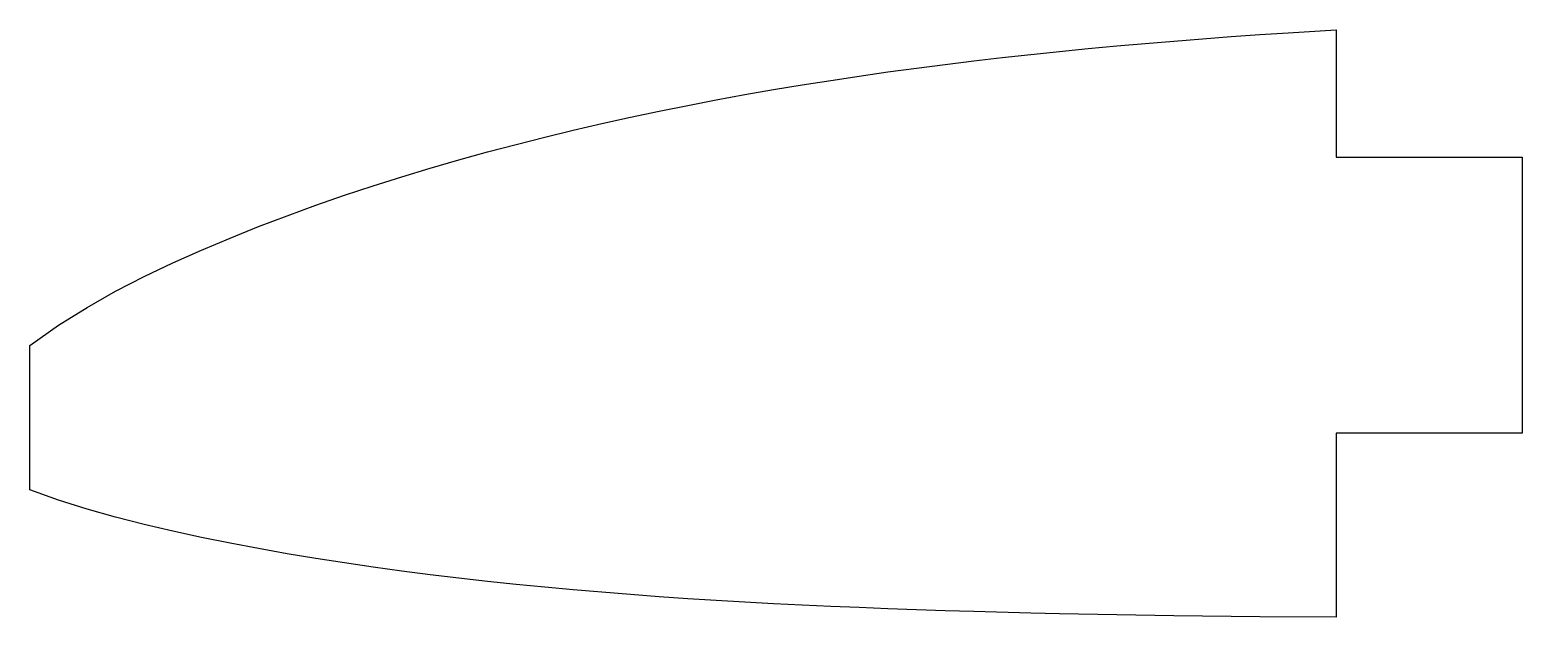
# Model space of a CAD drawing. Header units: millimetres. Extents: x 4 to 70.5, y -7.9 to 18.3.
import ezdxf

# ---------------------------------------------------------------- set-up
doc = ezdxf.new("R2010")
doc.units = ezdxf.units.MM
doc.layers.add('CUT', color=1, linetype='Continuous')

msp = doc.modelspace()

# ---------------------------------------------------------------- linework, layer by layer
at = {"layer": 'CUT'}
msp.add_lwpolyline([(62.219, -7.891), (58.807, -7.871), (56.258, -7.846), (54.984, -7.83), (52.435, -7.788), (49.885, -7.737), (48.611, -7.707), (46.062, -7.639), (44.787, -7.6), (42.238, -7.514), (40.963, -7.465), (39.689, -7.413), (38.414, -7.354), (37.139, -7.291), (35.865, -7.222), (34.59, -7.148), (33.316, -7.067), (32.041, -6.979), (30.766, -6.884), (29.492, -6.781), (28.217, -6.672), (26.943, -6.558), (25.668, -6.43), (24.393, -6.295), (23.119, -6.152), (21.844, -5.996), (20.57, -5.831), (19.295, -5.656), (18.021, -5.469), (16.746, -5.27), (15.471, -5.058), (14.197, -4.831), (12.922, -4.59), (11.648, -4.333), (10.373, -4.055), (9.098, -3.754), (7.824, -3.432), (6.549, -3.076), (5.275, -2.674), (4, -2.206), (4, 4.234), (5.275, 5.134), (6.549, 5.928), (7.824, 6.645), (9.098, 7.303), (10.373, 7.913), (11.648, 8.482), (12.922, 9.022), (14.197, 9.533), (15.471, 10.019), (16.746, 10.484), (18.021, 10.929), (19.295, 11.352), (20.57, 11.753), (21.844, 12.139), (23.119, 12.51), (24.393, 12.861), (25.668, 13.2), (26.943, 13.527), (28.217, 13.833), (29.492, 14.129), (30.766, 14.415), (32.041, 14.682), (33.316, 14.94), (34.59, 15.185), (35.865, 15.42), (37.139, 15.642), (38.414, 15.855), (39.689, 16.054), (40.963, 16.247), (42.238, 16.429), (43.512, 16.603), (44.787, 16.767), (46.062, 16.923), (47.336, 17.071), (48.611, 17.211), (49.885, 17.343), (51.16, 17.469), (52.435, 17.589), (53.709, 17.702), (54.984, 17.81), (56.258, 17.911), (57.533, 18.006), (58.807, 18.095), (60.082, 18.179), (62.219, 18.309), (62.219, 12.633), (62.688, 12.625), (70.504, 12.625), (70.503, 0.317), (62.219, 0.317)], close=True, dxfattribs=at)

doc.saveas('drawing.dxf')
